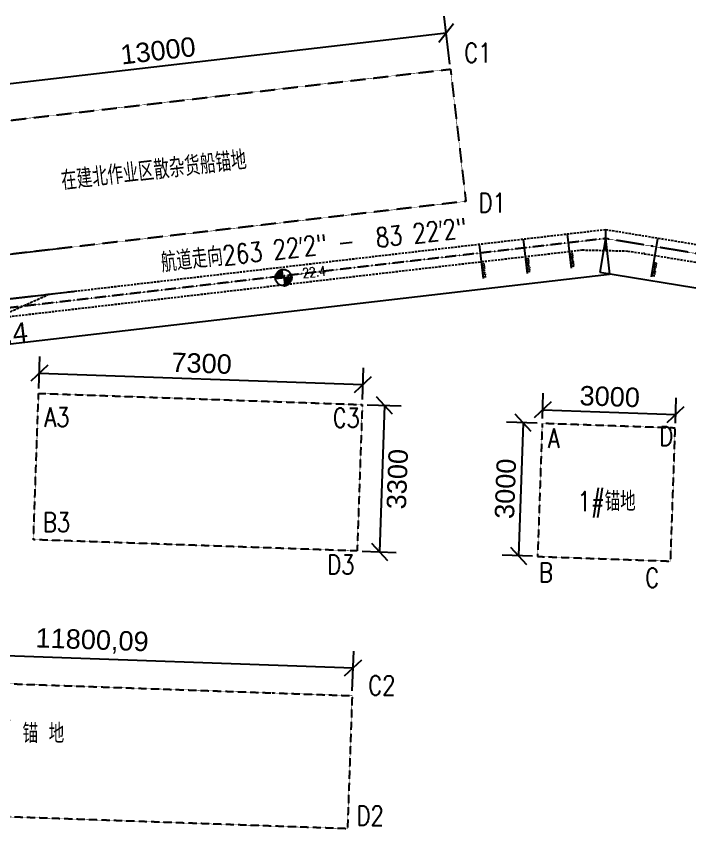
# Model space of a CAD drawing. Header units: millimetres. Extents: x 440090 to 511528, y 3875004 to 3899972.
# Drawn here: x 462067 to 477248, y 3875184 to 3893493 of the extents above; entities that cross this region are included whole.
import ezdxf
from ezdxf.enums import TextEntityAlignment as Align

# ---------------------------------------------------------------- set-up
doc = ezdxf.new("R2010")
doc.units = ezdxf.units.MM
for name, pattern in [('ACAD_ISO10W100', [18, 12, -3, 0, -3]), ('DASHED', [19.05, 12.7, -6.35]), ('DASHED2', [0.375, 0.25, -0.125])]:
    doc.linetypes.add(name, pattern=pattern)
for name, color, linetype in [('00港界标注', 1, 'Continuous'), ('2014深水航道二期方案1', 5, 'Continuous'), ('2016深水航道二期方案1', 5, 'Continuous'), ('2016深水航道二期方案1详图标注', 2, 'Continuous'), ('2016深水航道二期方案1详图标注2', 2, 'Continuous'), ('2016深水航道二期方案二总体图标注@kongfan', 6, 'Continuous'), ('SOUNDINGS', 7, 'Continuous'), ('锚地-扩建', 162, 'Continuous')]:
    doc.layers.add(name, color=color, linetype=linetype)
doc.styles.add('HZ', font='romans1.shx', dxfattribs={"width": 0.8, "bigfont": 'hztxt.shx'})
doc.styles.add('R+HZ', font='romans1.shx', dxfattribs={"width": 0.8, "bigfont": 'hztxt.shx'})
doc.styles.add('SOUND', font='txt.shx', dxfattribs={"bigfont": 'bigfont.shx'})
doc.styles.get("Standard").update_dxf_attribs({"font": 'arial.ttf'})
doc.dimstyles.new('ISO-25', dxfattribs={"dimtxt": 2.5, "dimasz": 2.5, "dimexe": 1.25, "dimexo": 0.625, "dimtad": 1, "dimtxsty": 'Standard', "dimcen": 2.5, "dimadec": 0, "dimazin": 0, "dimtfac": 1, "dimtmove": 0, "dimatfit": 3, "dimfxl": 1, "dimarcsym": 0})

# ---------------------------------------------------------------- blocks, each defined once
blk = doc.blocks.new('_OBLIQUE')
at = {"color": 7, "linetype": 'ByBlock'}
blk.add_line((-0.5, -0.5), (0.5, 0.5), dxfattribs=at)
blk = doc.blocks.new('*D17')
at = {"layer": '00港界标注', "color": 0, "lineweight": -2, "transparency": 16777216}
for p, q in [((457849, 3878707), (457880, 3879598)), ((457867, 3879223), (469660, 3878811)), ((469642, 3878295), (469673, 3879186))]:
    blk.add_line(p, q, dxfattribs=at)
at = {"layer": 'DEFPOINTS', "color": 0, "transparency": 16777216}
for p in [(469660, 3878811), (457845, 3878594), (469638, 3878182)]:
    blk.add_point(p, dxfattribs=at)
at = {"layer": '00港界标注', "color": 0, "lineweight": -2, "transparency": 16777216, "xscale": 375, "yscale": 375, "zscale": 375}
for p, rotation in [((457867, 3879223), 177.9999999999938), ((469660, 3878811), 357.9999999999938)]:
    blk.add_blockref('_OBLIQUE', p, dxfattribs=dict(at, rotation=rotation))
at = {"layer": '00港界标注', "color": 0, "transparency": 16777216, "insert": (463777, 3879405), "char_height": 437.5, "attachment_point": 5, "rotation": 358}
blk.add_mtext('11800,09', dxfattribs=at)
blk = doc.blocks.new('*D19')
at = {"layer": '00港界标注', "color": 0, "lineweight": -2, "transparency": 16777216}
for p, q in [((462575, 3885108), (462600, 3885825)), ((462587, 3885450), (469882, 3885195)), ((469870, 3884854), (469895, 3885570))]:
    blk.add_line(p, q, dxfattribs=at)
at = {"layer": 'DEFPOINTS', "color": 0, "transparency": 16777216}
for p in [(469882, 3885195), (462571, 3884996), (469866, 3884741)]:
    blk.add_point(p, dxfattribs=at)
at = {"layer": '00港界标注', "color": 0, "lineweight": -2, "transparency": 16777216, "xscale": 375, "yscale": 375, "zscale": 375}
for p, rotation in [((462587, 3885450), 177.9999999999999), ((469882, 3885195), 358)]:
    blk.add_blockref('_OBLIQUE', p, dxfattribs=dict(at, rotation=rotation))
at = {"layer": '00港界标注', "color": 0, "transparency": 16777216, "insert": (466246, 3885671), "char_height": 437.5, "attachment_point": 5, "rotation": 358}
blk.add_mtext('7300', dxfattribs=at)
blk = doc.blocks.new('*D20')
at = {"layer": '00港界标注', "color": 0, "lineweight": -2, "transparency": 16777216}
for p, q in [((469979, 3884737), (470744, 3884711)), ((470369, 3884724), (470254, 3881426)), ((469863, 3881439), (470628, 3881413))]:
    blk.add_line(p, q, dxfattribs=at)
at = {"layer": 'DEFPOINTS', "color": 0, "transparency": 16777216}
for p in [(469866, 3884741), (469751, 3881443), (470254, 3881426)]:
    blk.add_point(p, dxfattribs=at)
at = {"layer": '00港界标注', "color": 0, "lineweight": -2, "transparency": 16777216, "xscale": 375, "yscale": 375, "zscale": 375}
for p, rotation in [((470369, 3884724), 88.0000000000003), ((470254, 3881426), 268.0000000000003)]:
    blk.add_blockref('_OBLIQUE', p, dxfattribs=dict(at, rotation=rotation))
at = {"layer": '00港界标注', "color": 0, "transparency": 16777216, "insert": (470659, 3883063), "char_height": 437.5, "attachment_point": 5, "rotation": 88}
blk.add_mtext('3300', dxfattribs=at)
blk = doc.blocks.new('*D21')
at = {"layer": '00港界标注', "color": 0, "lineweight": -2, "transparency": 16777216}
for p, q in [((473927, 3884430), (473947, 3885000)), ((476925, 3884325), (476945, 3884895)), ((473933, 3884625), (476932, 3884520))]:
    blk.add_line(p, q, dxfattribs=at)
at = {"layer": 'DEFPOINTS', "color": 0, "transparency": 16777216}
for p in [(476932, 3884520), (473923, 3884318), (476921, 3884213)]:
    blk.add_point(p, dxfattribs=at)
at = {"layer": '00港界标注', "color": 0, "lineweight": -2, "transparency": 16777216, "xscale": 375, "yscale": 375, "zscale": 375}
for p, rotation in [((473933, 3884625), 178.0000000000014), ((476932, 3884520), 358.0000000000014)]:
    blk.add_blockref('_OBLIQUE', p, dxfattribs=dict(at, rotation=rotation))
at = {"layer": '00港界标注', "color": 0, "transparency": 16777216, "insert": (475445, 3884921), "char_height": 437.5, "attachment_point": 5, "rotation": 358}
blk.add_mtext('3000', dxfattribs=at)
blk = doc.blocks.new('*D22')
at = {"layer": '00港界标注', "color": 0, "lineweight": -2, "transparency": 16777216}
for p, q in [((473810, 3884321), (473121, 3884346)), ((473496, 3884332), (473391, 3881334)), ((473706, 3881323), (473017, 3881347))]:
    blk.add_line(p, q, dxfattribs=at)
at = {"layer": 'DEFPOINTS', "color": 0, "transparency": 16777216}
for p in [(473923, 3884318), (473391, 3881334), (473818, 3881319)]:
    blk.add_point(p, dxfattribs=at)
at = {"layer": '00港界标注', "color": 0, "lineweight": -2, "transparency": 16777216, "xscale": 375, "yscale": 375, "zscale": 375}
for p, rotation in [((473496, 3884332), 87.9999999999991), ((473391, 3881334), 267.9999999999991)]:
    blk.add_blockref('_OBLIQUE', p, dxfattribs=dict(at, rotation=rotation))
at = {"layer": '00港界标注', "color": 0, "transparency": 16777216, "insert": (473095, 3882846), "char_height": 437.5, "attachment_point": 5, "rotation": 88}
blk.add_mtext('3000', dxfattribs=at)
blk = doc.blocks.new('*D25')
at = {"layer": '00港界标注', "color": 0, "lineweight": -2, "transparency": 16777216}
for p, q in [((461338, 3888058), (461118, 3889934)), ((463275, 3888284), (460965, 3888014)), ((461454, 3887064), (461338, 3888058)), ((463391, 3887291), (461081, 3887021))]:
    blk.add_line(p, q, dxfattribs=at)
at = {"layer": 'DEFPOINTS', "color": 0, "transparency": 16777216}
for p in [(463387, 3888297), (463503, 3887304), (461454, 3887064)]:
    blk.add_point(p, dxfattribs=at)
at = {"layer": '00港界标注', "color": 0, "lineweight": -2, "transparency": 16777216, "xscale": 375, "yscale": 375, "zscale": 375}
for p, rotation in [((461338, 3888058), 96.66731851513086), ((461454, 3887064), 276.6673185151308)]:
    blk.add_blockref('_OBLIQUE', p, dxfattribs=dict(at, rotation=rotation))
at = {"layer": '00港界标注', "color": 0, "transparency": 16777216, "insert": (461552, 3889222), "char_height": 437.5, "attachment_point": 5, "rotation": 276.6673}
blk.add_mtext('1000', dxfattribs=at)
blk = doc.blocks.new('*D27')
at = {"layer": '00港界标注', "color": 0, "lineweight": -2, "transparency": 16777216}
for p, q in [((471842, 3892414), (471716, 3893493)), ((458847, 3891619), (471760, 3893121)), ((458929, 3890912), (458803, 3891992))]:
    blk.add_line(p, q, dxfattribs=at)
at = {"layer": 'DEFPOINTS', "color": 0, "transparency": 16777216}
for p in [(471760, 3893121), (471855, 3892302), (458942, 3890800)]:
    blk.add_point(p, dxfattribs=at)
at = {"layer": '00港界标注', "color": 0, "lineweight": -2, "transparency": 16777216, "xscale": 375, "yscale": 375, "zscale": 375}
for p, rotation in [((471760, 3893121), 6.632865855634269), ((458847, 3891619), 186.6328658556343)]:
    blk.add_blockref('_OBLIQUE', p, dxfattribs=dict(at, rotation=rotation))
at = {"layer": '00港界标注', "color": 0, "transparency": 16777216, "insert": (465263, 3892716), "char_height": 437.5, "attachment_point": 5, "rotation": 6.6329}
blk.add_mtext('13000', dxfattribs=at)
blk = doc.blocks.new('*D28')
at = {"layer": '00港界标注', "color": 0, "lineweight": -2, "transparency": 16777216}
for p, q in [((475346, 3888484), (475439, 3887683)), ((448788, 3884585), (475436, 3887684)), ((448692, 3885384), (448785, 3884583))]:
    blk.add_line(p, q, dxfattribs=at)
at = {"layer": '00港界标注', "color": 0, "transparency": 16777216}
for points in [[(475435, 3887684), (475436, 3887683), (475439, 3887684)], [(448788, 3884586), (448788, 3884585), (448785, 3884585)]]:
    blk.add_solid(points, dxfattribs=at)
at = {"layer": 'DEFPOINTS', "color": 0, "transparency": 16777216}
for p in [(475346, 3888485), (475439, 3887684), (448692, 3885385)]:
    blk.add_point(p, dxfattribs=at)
at = {"layer": '00港界标注', "color": 0, "transparency": 16777216, "insert": (461224, 3886257), "char_height": 437.5, "attachment_point": 5, "rotation": 6.6329}
blk.add_mtext('26833.4', dxfattribs=at)
blk = doc.blocks.new('*D29')
at = {"layer": '00港界标注', "color": 0, "lineweight": -2, "transparency": 16777216}
for p, q in [((475347, 3888484), (475222, 3887726)), ((475225, 3887727), (491007, 3885129)), ((491134, 3885885), (491010, 3885127))]:
    blk.add_line(p, q, dxfattribs=at)
at = {"layer": '00港界标注', "color": 0, "transparency": 16777216}
for points in [[(475225, 3887728), (475225, 3887726), (475222, 3887728)], [(491007, 3885130), (491007, 3885129), (491010, 3885129)]]:
    blk.add_solid(points, dxfattribs=at)
at = {"layer": 'DEFPOINTS', "color": 0, "transparency": 16777216}
for p in [(475347, 3888484), (491134, 3885886), (491010, 3885129)]:
    blk.add_point(p, dxfattribs=at)
at = {"layer": '00港界标注', "color": 0, "transparency": 16777216, "insert": (483179, 3886645), "char_height": 437.5, "attachment_point": 5, "rotation": 350.6527}
blk.add_mtext('16000', dxfattribs=at)

msp = doc.modelspace()

# ---------------------------------------------------------------- hatches: boundary and pattern name
at = {"layer": '2016深水航道二期方案二总体图标注@kongfan'}
h = msp.add_hatch(dxfattribs=at)
h.set_pattern_fill('ANSI31', color=0, scale=18.496881, angle=-44.0315819, style=0)
h.set_pattern_definition([(0.9684181382, (-55402464.0507, -42042690.2683), (-0.03907762053, 2.311779825505), [])])
h.paths.add_polyline_path([(467906.705, 3887584.955), (468090.671, 3887604.188), (468071.438, 3887788.154, 0.176326981), (467957.687, 3887732.751, 0.221694663)])
h.paths.add_polyline_path([(468274.637, 3887623.421), (468090.671, 3887604.188), (468109.904, 3887420.222, 0.176326981), (468223.656, 3887475.624, 0.221694663)])

# ---------------------------------------------------------------- linework, layer by layer
at = {"color": 1}
msp.add_line((475350.245, 3888681.501), (475339.205, 3888215.521), dxfattribs=at)
at = {"layer": '2014深水航道二期方案1', "linetype": 'DASHED2', "ltscale": 20}
for p, q in [((462787.687, 3887220.661), (446981.651, 3885382.651)), ((461612.234, 3886691.345), (462787.687, 3887220.661))]:
    msp.add_line(p, q, dxfattribs=at)
at = {"layer": '2016深水航道二期方案1', "color": 1, "linetype": 'DASHED2', "ltscale": 200}
for p, q in [((475350.245, 3888681.501), (448669.866, 3885578.966)), ((448714.281, 3885191.503), (474824.35, 3888227.719))]:
    msp.add_line(p, q, dxfattribs=at)
at = {"layer": '2016深水航道二期方案1', "color": 0, "linetype": 'DASHED2', "ltscale": 200}
for p, q in [((491164.813, 3886078.373), (475350.245, 3888681.501)), ((474824.35, 3888227.719), (475854.06, 3888203.324)), ((475854.06, 3888203.324), (491101.463, 3885693.552))]:
    msp.add_line(p, q, dxfattribs=at)
at = {"layer": '2016深水航道二期方案1', "color": 5, "linetype": 'ACAD_ISO10W100', "ltscale": 0.1}
for p, q in [((475345.581, 3888484.645), (448692.39, 3885385.271)), ((491134.413, 3885885.753), (475345.581, 3888484.645))]:
    msp.add_line(p, q, dxfattribs=at)
at = {"layer": '2016深水航道二期方案1详图标注'}
for p, q in [((474584.618, 3887813.197), (474495.209, 3888582.073)), ((472598.005, 3887582.183), (472508.596, 3888351.059)), ((473591.311, 3887697.69), (473501.902, 3888466.566))]:
    msp.add_line(p, q, dxfattribs=at)
at = {"layer": '2016深水航道二期方案1详图标注2'}
msp.add_line((476385.308, 3887618.493), (476528.362, 3888487.579), dxfattribs=at)
at = {"layer": '2016深水航道二期方案二总体图标注@kongfan', "color": 0}
msp.add_circle((468090.671, 3887604.188), 184.969, dxfattribs=at)
at = {"layer": '锚地-扩建', "linetype": 'DASHED', "ltscale": 0.2}
for p, q in [((458941.78, 3890800.392), (471854.767, 3892301.982)), ((471854.767, 3892301.982), (472201.287, 3889322.062)), ((472201.287, 3889322.062), (459288.301, 3887820.472)), ((462455.478, 3881698.047), (462570.646, 3884996.036)), ((462570.646, 3884996.036), (469866.199, 3884741.27)), ((469866.199, 3884741.27), (469751.031, 3881443.28)), ((473922.753, 3884317.551), (473818.054, 3881319.379)), ((476920.925, 3884212.853), (473922.753, 3884317.551)), ((476816.227, 3881214.68), (476920.925, 3884212.853)), ((469750.066, 3881443.314), (462455.478, 3881698.047)), ((473818.054, 3881319.379), (476816.227, 3881214.68)), ((457844.883, 3878594.219), (467838.792, 3878245.224)), ((467838.792, 3878245.224), (469637.784, 3878182.402)), ((469637.784, 3878182.402), (469533.085, 3875184.23)), ((469533.085, 3875184.23), (457740.185, 3875596.047))]:
    msp.add_line(p, q, dxfattribs=at)

# ---------------------------------------------------------------- texts
at = {"layer": '00港界标注', "color": 7, "linetype": 'DASHED', "ltscale": 0.0002, "style": 'R+HZ', "width": 0.8}
for s, p in [('C1', (472166.854, 3892450.775, 0)), ('D1', (472488.056, 3889072.076, 0)), ('A3', (462698.796, 3884242.05, 0)), ('C3', (469200.143, 3884224.12, 0)), ('A', (474045.888, 3883767.211, 0)), ('D', (476562.084, 3883811.49, 0)), ('1#锚地', (474715.674, 3882343.413, 0)), ('B3', (462670.657, 3881871.677, 0)), ('D3', (469074.852, 3880918.416, 0)), ('B', (473847.342, 3880742.013, 0)), ('C', (476242.594, 3880621.16, 0)), ('C2', (469999.666, 3878194.765, 0)), ('2# 锚 地', (461355.103, 3877114.594, 0)), ('D2', (469735.815, 3875260.023, 0))]:
    msp.add_text(s, height=437.15, dxfattribs=at).set_placement(p)
for s, p in [('在建北作业区散杂货船锚地', (463108.005, 3889564.979, 0)), ('航道走向263 22′2" -  83 22′2"', (465355.677, 3887717.05, 0))]:
    msp.add_text(s, height=437.15, rotation=6.6328659, dxfattribs=at).set_placement(p)
at = {"layer": '2016深水航道二期方案1详图标注', "color": 1, "style": 'HZ', "width": 0.8}
for s, p in [('K25+000', (473654.952, 3887730.314)), ('K26+000', (474646.318, 3887850.719)), ('K24+000', (472658.496, 3887611.89))]:
    msp.add_text(s, height=56, rotation=96.6328658, dxfattribs=at).set_placement(p)
at = {"layer": '2016深水航道二期方案1详图标注2', "color": 1, "style": 'HZ', "width": 0.8}
msp.add_text('K28+000', height=56, rotation=80.6527489, dxfattribs=at).set_placement((476457.008, 3887626.01))
at = {"layer": '2016深水航道二期方案二总体图标注@kongfan', "color": 0, "extrusion": (-0.008309, -0.005281, 0.999952), "style": 'HZ', "width": 0.8}
msp.add_text('-22.4', height=218.575, rotation=5.4060301, dxfattribs=at).set_placement((467069.382, 3886709.467, -174680.512))
at = {"layer": 'SOUNDINGS', "linetype": 'Continuous', "style": 'SOUND'}
msp.add_text('21.3', height=1.5, dxfattribs=at).set_placement((476217.352, 3888157.763, -21.3), align=Align.RIGHT)

# ---------------------------------------------------------------- dimensions: what is measured, and where the dimension line sits
at = {"layer": '00港界标注', "color": 7}
for p1, p2, distance, override, picture, middle in [((458941.78, 3890800.392), (471854.767, 3892301.982), 824.474, {"dimscale": 1.25, "dimtxt": 350, "dimasz": 300, "dimexe": 300, "dimexo": 90, "dimgap": 100, "dimblk1": 'OBLIQUE', "dimblk2": 'OBLIQUE', "dimsah": 1, "dimfxl": 400}, '*D27', (465262.784, 3892716.335)), ((462570.646, 3884996.036), (469866.199, 3884741.27), 454.371, {"dimscale": 1.25, "dimtxt": 350, "dimasz": 300, "dimexe": 300, "dimexo": 90, "dimgap": 100, "dimtad": 2, "dimblk1": 'OBLIQUE', "dimblk2": 'OBLIQUE', "dimsah": 1}, '*D19', (466246.443, 3885671.06)), ((473922.753, 3884317.551), (476920.925, 3884212.853), 307.805, {"dimscale": 1.25, "dimtxt": 350, "dimasz": 300, "dimexe": 300, "dimexo": 90, "dimgap": 100, "dimtad": 2, "dimblk1": 'OBLIQUE', "dimblk2": 'OBLIQUE', "dimsah": 1}, '*D21', (475444.744, 3884921.132)), ((469866.199, 3884741.27), (469751.031, 3881443.28), 502.838, {"dimscale": 1.25, "dimtxt": 350, "dimasz": 300, "dimexe": 300, "dimexo": 90, "dimgap": 100, "dimtad": 2, "dimblk1": 'OBLIQUE', "dimblk2": 'OBLIQUE', "dimsah": 1}, '*D20', (470659.459, 3883062.563)), ((473922.753, 3884317.551), (473818.054, 3881319.379), -426.994, {"dimscale": 1.25, "dimtxt": 350, "dimasz": 300, "dimexe": 300, "dimexo": 90, "dimgap": 100, "dimtad": 2, "dimblk1": 'OBLIQUE', "dimblk2": 'OBLIQUE', "dimsah": 1}, '*D22', (473095.356, 3882845.53)), ((457844.883, 3878594.219), (469637.784, 3878182.402), 629.141, {"dimscale": 1.25, "dimtxt": 350, "dimasz": 300, "dimexe": 300, "dimexo": 90, "dimgap": 100, "dimtad": 2, "dimblk1": 'OBLIQUE', "dimblk2": 'OBLIQUE', "dimsah": 1}, '*D17', (463776.828, 3879404.75))]:
    dim = msp.add_aligned_dim(p1=p1, p2=p2, distance=distance, dimstyle='ISO-25', override=override, dxfattribs=at)
    dim.commit()
    dim.dimension.update_dxf_attribs({"geometry": picture, "text_midpoint": middle})
for base, p1, p2, angle, override, picture, middle in [((461453.768, 3887064.297), (463386.544, 3888297.037), (463502.648, 3887303.8), 276.6673185, {"dimscale": 1.25, "dimtxt": 350, "dimasz": 300, "dimexe": 300, "dimexo": 90, "dimgap": 100, "dimblk1": 'OBLIQUE', "dimblk2": 'OBLIQUE', "dimsah": 1, "dimfxl": 400}, '*D25', (461206.242, 3889181.807)), ((475438.656, 3887684.238), (448691.759, 3885385.198), (475345.581, 3888484.645), 6.6328659, {"dimscale": 1.25, "dimtxt": 350, "dimdec": 1, "dimdsep": 46}, '*D28', (461250.18, 3886034.327)), ((491009.819, 3885128.819), (475346.859, 3888484.434), (491134.413, 3885885.753), 350.6527489, {"dimscale": 1.25, "dimtxt": 350}, '*D29', (483142.16, 3886423.861))]:
    dim = msp.add_linear_dim(base=base, p1=p1, p2=p2, angle=angle, dimstyle='ISO-25', override=override, dxfattribs=at)
    dim.commit()
    dim.dimension.update_dxf_attribs({"geometry": picture, "text_midpoint": middle, "dimtype": 161})

doc.saveas('drawing.dxf')
